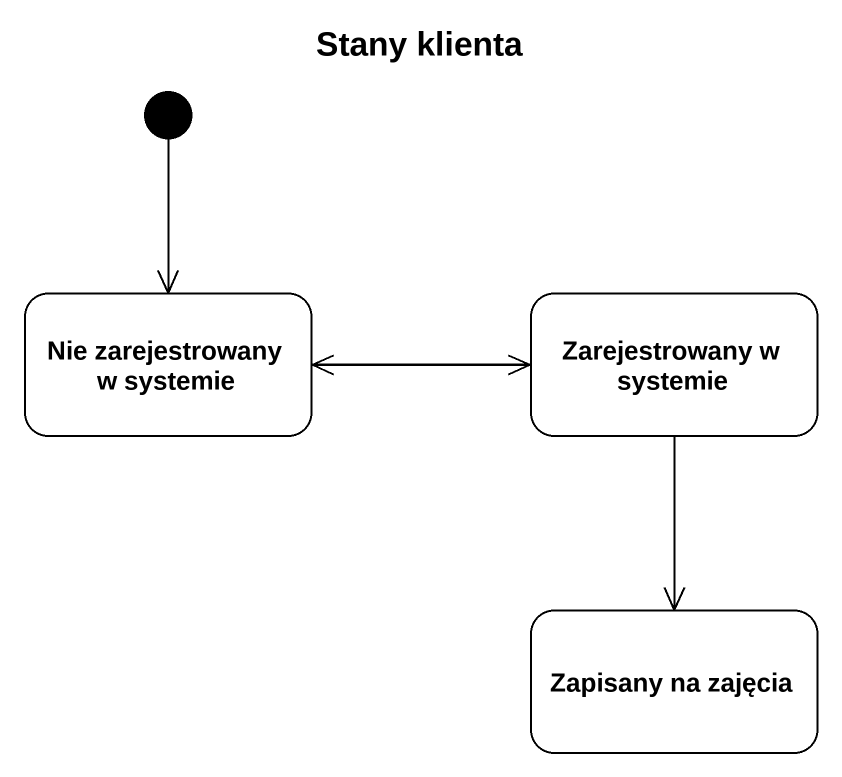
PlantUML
@startuml
title Stany klienta
hide empty description
state "Nie zarejestrowany w systemie" as Nie_zarejestrowany_w
state "Zarejestrowany w systemie" as Zarejestrowany_w_systemie
state "Zapisany na zajęcia" as Zapisany_na_zajęcia
[*] --> Nie_zarejestrowany_w
Nie_zarejestrowany_w -right-> Zarejestrowany_w_systemie
Zarejestrowany_w_systemie -left-> Nie_zarejestrowany_w
Zarejestrowany_w_systemie --> Zapisany_na_zajęcia
@enduml
